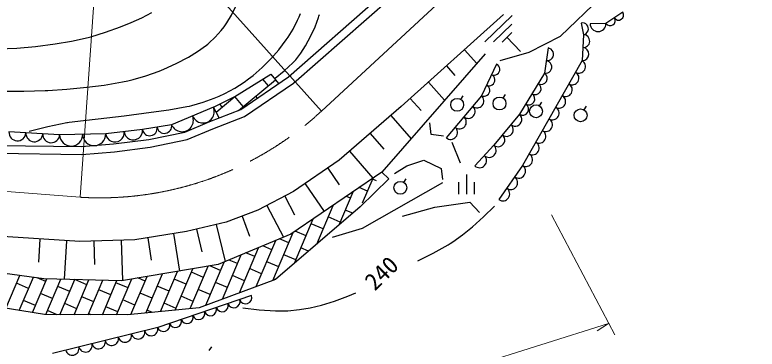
# Model space of a CAD drawing. Units: millimetres, scale not verified. Extents: x 40000 to 680000, y 20000 to 380000.
# Drawn here: x 191962 to 248846, y 265349 to 290987 of the extents above; entities that cross this region are included whole.
import ezdxf
from ezdxf.enums import TextEntityAlignment as Align

# ---------------------------------------------------------------- set-up
doc = ezdxf.new("R2010")
doc.units = ezdxf.units.MM
doc.header["$LTSCALE"] = 1000
doc.linetypes.add('CHAIN', pattern=[18.5, 12, -1.5, 3.5, -1.5])
doc.linetypes.add('USER1', pattern=[8, 6.295082, -0.786885, 0.131148, -0.786885])
for name, color, linetype, lineweight in [('M-BGD', 7, 'Continuous', 25), ('M-BMK', 2, 'CHAIN', 13), ('M-BMK-HTXT', 7, 'USER1', 13), ('M-STR-HTXT', 7, 'Continuous', 13), ('M-STR-STR3', 7, 'Continuous', 25)]:
    doc.layers.add(name, color=color, linetype=linetype, lineweight=lineweight)
doc.styles.add('ＭＳ ゴシック', font='')
doc.styles.get('ＭＳ ゴシック').set_extended_font_data('MS Gothic')

msp = doc.modelspace()

# ---------------------------------------------------------------- linework, layer by layer
at = {"layer": 'M-BGD'}
for p, q in [((233770, 289341), (244559, 299743)), ((212938, 286233), (223577, 295611)), ((213307, 285758), (223978, 295164)), ((208567, 290974), (208865, 291595)), ((200864, 290387), (201688, 290754)), ((201688, 290754), (202449, 291167)), ((208215, 290381), (208567, 290974)), ((213632, 290577), (213743, 290837)), ((213743, 290837), (213843, 291101)), ((214965, 290064), (215235, 290779)), ((215235, 290779), (215265, 290878)), ((215265, 290878), (215302, 291012)), ((229414, 291020), (221578, 283961)), ((227986, 288920), (230067, 290940)), ((200058, 290068), (200864, 290387)), ((208001, 290077), (208215, 290381)), ((213283, 289893), (213632, 290577)), ((230057, 290283), (228642, 288910)), ((197793, 289298), (198911, 289649)), ((198911, 289649), (200058, 290068)), ((207306, 289262), (207773, 289784)), ((207773, 289784), (208001, 290077)), ((212900, 289273), (213283, 289893)), ((214635, 289368), (214965, 290064)), ((229298, 288900), (230047, 289627)), ((196292, 288963), (197581, 289243)), ((197581, 289243), (197687, 289270)), ((197687, 289270), (197793, 289298)), ((206825, 288812), (207306, 289262)), ((212183, 288310), (212758, 289068)), ((212758, 289068), (212830, 289170)), ((212830, 289170), (212900, 289273)), ((214233, 288617), (214439, 288989)), ((214439, 288989), (214635, 289368)), ((229672, 289264), (230722, 288182)), ((231370, 288124), (233770, 289341)), ((190649, 288377), (192117, 288422)), ((192117, 288422), (193554, 288556)), ((193554, 288556), (195044, 288755)), ((195044, 288755), (196292, 288963)), ((205967, 288177), (206654, 288672)), ((206654, 288672), (206740, 288742)), ((206740, 288742), (206825, 288812)), ((213873, 288045), (214233, 288617)), ((205277, 287753), (205967, 288177)), ((211586, 287623), (212183, 288310)), ((213489, 287546), (213873, 288045)), ((227995, 287987), (220095, 278925)), ((226408, 288312), (227358, 287257)), ((229143, 287490), (231370, 288124)), ((204328, 287253), (205277, 287753)), ((210914, 286948), (211586, 287623)), ((212595, 286685), (213267, 287302)), ((213267, 287302), (213380, 287422)), ((213380, 287422), (213489, 287546)), ((203027, 286680), (203209, 286752)), ((203209, 286752), (203391, 286826)), ((203391, 286826), (204328, 287253)), ((210226, 286345), (210914, 286948)), ((225028, 287069), (225688, 286335)), ((201026, 286026), (202012, 286316)), ((202012, 286316), (203027, 286680)), ((209273, 283719), (212938, 286233)), ((209867, 286068), (210226, 286345)), ((211908, 286135), (212595, 286685)), ((197475, 285435), (198807, 285601)), ((198807, 285601), (200200, 285839)), ((200200, 285839), (200614, 285928)), ((200614, 285928), (201026, 286026)), ((208818, 285373), (209539, 285834)), ((209539, 285834), (209867, 286068)), ((209554, 283184), (213307, 285758)), ((223648, 285825), (224899, 284436)), ((191014, 285133), (192650, 285127)), ((192650, 285127), (194286, 285182)), ((194286, 285182), (194354, 285186)), ((194354, 285186), (194490, 285192)), ((194490, 285192), (195954, 285294)), ((195954, 285294), (197475, 285435)), ((208066, 284965), (208818, 285373)), ((206384, 284286), (207237, 284596)), ((207237, 284596), (207630, 284762)), ((207630, 284762), (208066, 284965)), ((222268, 284582), (223109, 283649)), ((226126, 284501), (226311, 284783)), ((229372, 284600), (229557, 284882)), ((203756, 283701), (205153, 283953)), ((205153, 283953), (205334, 283994)), ((205334, 283994), (205514, 284037)), ((205514, 284037), (206384, 284286)), ((221578, 283961), (216816, 279833)), ((232171, 284004), (232357, 284286)), ((235587, 283694), (235772, 283977)), ((200342, 283251), (202410, 283518)), ((202410, 283518), (203756, 283701)), ((206906, 282804), (209273, 283719)), ((194488, 282425), (195933, 282720)), ((195933, 282720), (195994, 282731)), ((195994, 282731), (196115, 282750)), ((196115, 282750), (197211, 282893)), ((197211, 282893), (198355, 283013)), ((198355, 283013), (200342, 283251)), ((204987, 281993), (206906, 282804)), ((207131, 282248), (209554, 283184)), ((220784, 283273), (222330, 281489)), ((193053, 282069), (194488, 282425)), ((205165, 281417), (207131, 282248)), ((223863, 281802), (223769, 282708)), ((202223, 281434), (204987, 281993)), ((219197, 281897), (220241, 280693)), ((224807, 281682), (223863, 281802)), ((197074, 280887), (199525, 281085)), ((199525, 281085), (202223, 281434)), ((202321, 280841), (205165, 281417)), ((225461, 281213), (226088, 279634)), ((188218, 281005), (197074, 280887)), ((197094, 280287), (199587, 280488)), ((199587, 280488), (202321, 280841)), ((217610, 280521), (219402, 278453)), ((188185, 280406), (197094, 280287)), ((216816, 279833), (213327, 277435)), ((221060, 278829), (222000, 279397)), ((222000, 279397), (223300, 279833)), ((223300, 279833), (224630, 279210)), ((220095, 278925), (213123, 274176)), ((215944, 279234), (216825, 277952)), ((224630, 279210), (224728, 278356)), ((226562, 278743), (226562, 277243)), ((221772, 278135), (221958, 278418)), ((214200, 278035), (215662, 275906)), ((224738, 278092), (218567, 274606)), ((225962, 278143), (225962, 277243)), ((227162, 278143), (227162, 277243)), ((213327, 277435), (210586, 276006)), ((212642, 277078), (213387, 275648)), ((224154, 276229), (226825, 276620)), ((226825, 276620), (227562, 275828)), ((210586, 276006), (208152, 275097)), ((211271, 276364), (212539, 273931)), ((221673, 275560), (224154, 276229)), ((227883, 275508), (228724, 276312)), ((209369, 275552), (209941, 274021)), ((227024, 274730), (227883, 275508)), ((208152, 275097), (205121, 274365)), ((207394, 274914), (208083, 272060)), ((196952, 273598), (182600, 274520)), ((205121, 274365), (201151, 273735)), ((204129, 274208), (204584, 271341)), ((205879, 274548), (206296, 272822)), ((218567, 274606), (216285, 273923)), ((226259, 274104), (227024, 274730)), ((193877, 273796), (193762, 272012)), ((195927, 273664), (195737, 270714)), ((201151, 273735), (196952, 273598)), ((198002, 273632), (198060, 271845)), ((200101, 273700), (200201, 270611)), ((202143, 273892), (202418, 272163)), ((213123, 274176), (207541, 271833)), ((225526, 273578), (226259, 274104)), ((224026, 272710), (225174, 273354)), ((225174, 273354), (225326, 273448)), ((225326, 273448), (225526, 273578)), ((222841, 272120), (224026, 272710)), ((194192, 270754), (186349, 271820)), ((207541, 271833), (200138, 270601)), ((200138, 270601), (194192, 270754)), ((217790, 269541), (218098, 269666)), ((216449, 269027), (217482, 269418)), ((217482, 269418), (217790, 269541)), ((209427, 268507), (210682, 268363)), ((213770, 268379), (214583, 268510)), ((214583, 268510), (215449, 268712)), ((215449, 268712), (216449, 269027)), ((210682, 268363), (211941, 268283)), ((211941, 268283), (211992, 268282)), ((211992, 268282), (212882, 268298)), ((212882, 268298), (213770, 268379)), ((206862, 265235), (207048, 265518))]:
    msp.add_line(p, q, dxfattribs=at)
for centre in [(225854, 284089), (229100, 284188), (231900, 283592), (235315, 283282), (221500, 277723)]:
    msp.add_circle(centre, 494, dxfattribs=at)
at = {"layer": 'M-BMK'}
for p, q in [((215459, 283606), (248846, 314497)), ((171012, 279071), (196961, 276998))]:
    msp.add_line(p, q, dxfattribs=at)
msp.add_arc((198476, 301952), 25000, 266.5256, 312.7927, dxfattribs=at)
at = {"layer": 'M-STR-HTXT'}
for p, q in [((196961, 276998), (198745, 302262)), ((198745, 302262), (215459, 283606)), ((237928, 266437), (233078, 275647)), ((193655, 253530), (237462, 267322)), ((237462, 267322), (236594, 266748))]:
    msp.add_line(p, q, dxfattribs=at)
at = {"layer": 'M-STR-STR3'}
for p, q in [((238541, 291180), (237262, 290324)), ((235369, 290357), (235542, 289465)), ((237262, 290324), (236043, 290309)), ((235542, 289465), (235434, 287476)), ((232820, 288447), (232546, 286504)), ((235434, 287476), (230868, 279429)), ((228873, 287206), (227719, 284784)), ((208823, 284719), (211583, 286441)), ((211583, 286441), (212174, 285709)), ((232546, 286504), (230630, 283358)), ((209102, 283653), (211945, 285993)), ((211389, 285535), (210963, 286053)), ((207179, 283902), (208823, 284719)), ((207379, 283530), (208823, 284719)), ((209459, 283946), (208823, 284719)), ((210546, 284592), (210424, 284741)), ((227719, 284784), (225019, 281558)), ((207179, 283902), (203977, 282558)), ((207621, 283081), (207179, 283902)), ((207858, 283924), (207674, 284148)), ((230630, 283358), (228668, 280993)), ((201740, 282188), (198926, 281858)), ((203977, 282558), (201740, 282188)), ((195393, 281789), (191513, 282008)), ((198926, 281858), (195393, 281789)), ((228668, 280993), (227201, 279406)), ((230868, 279429), (229057, 276817)), ((220620, 278404), (220095, 278925)), ((220620, 278404), (218412, 276257)), ((218607, 276567), (219409, 278458)), ((219676, 278260), (219378, 278386)), ((218988, 277466), (218350, 277736)), ((216804, 274875), (217881, 277417)), ((217677, 276935), (217367, 277067)), ((218412, 276257), (211934, 270691)), ((215095, 273407), (216354, 276377)), ((217851, 275775), (217287, 276015)), ((213386, 271938), (214827, 275337)), ((216896, 275094), (215976, 275484)), ((215585, 274564), (214665, 274954)), ((211740, 270619), (213300, 274296)), ((214274, 274033), (213436, 274389)), ((210453, 270144), (211954, 273686)), ((212963, 273503), (212245, 273808)), ((215312, 273593), (215195, 273643)), ((209165, 269669), (210633, 273131)), ((211652, 272973), (210958, 273267)), ((214466, 272866), (213884, 273113)), ((207878, 269194), (209312, 272576)), ((210341, 272443), (209671, 272727)), ((213494, 272192), (212573, 272583)), ((206590, 268719), (207990, 272021)), ((209030, 271912), (208384, 272186)), ((212182, 271662), (211262, 272052)), ((204258, 268344), (205601, 271510)), ((205394, 268460), (206770, 271704)), ((207719, 271382), (206906, 271727)), ((210871, 271131), (209951, 271522)), ((191281, 268478), (192352, 271004)), ((192298, 268313), (193379, 270864)), ((194329, 270543), (193661, 270826)), ((200852, 267996), (202095, 270926)), ((201945, 270572), (201387, 270808)), ((201988, 268112), (203264, 271121)), ((203123, 268228), (204432, 271315)), ((203256, 271102), (203226, 271115)), ((206408, 270852), (205487, 271242)), ((209560, 270601), (208640, 270992)), ((193018, 270012), (192097, 270403)), ((193314, 268149), (194416, 270748)), ((194336, 267997), (195490, 270720)), ((195420, 267993), (196565, 270692)), ((196504, 267988), (197639, 270665)), ((197481, 270292), (196561, 270682)), ((197588, 267983), (198714, 270637)), ((198672, 267978), (199788, 270610)), ((200634, 270042), (199713, 270432)), ((199756, 267973), (200926, 270732)), ((205097, 270321), (204176, 270712)), ((211934, 270691), (206077, 268530)), ((208249, 270071), (207329, 270461)), ((210552, 270181), (210481, 270211)), ((211922, 270686), (211792, 270741)), ((196170, 269762), (195250, 270152)), ((199323, 269511), (198402, 269902)), ((202475, 269261), (201554, 269651)), ((203786, 269791), (202865, 270182)), ((206938, 269541), (206018, 269931)), ((209182, 269675), (209170, 269681)), ((193548, 268701), (192628, 269092)), ((194859, 269231), (193939, 269622)), ((198012, 268981), (197091, 269371)), ((201164, 268730), (200243, 269121)), ((210092, 269454), (202913, 267022)), ((205627, 269010), (204707, 269401)), ((194246, 267998), (190744, 268565)), ((196701, 268451), (195780, 268841)), ((199853, 268200), (198932, 268591)), ((206077, 268530), (200590, 267969)), ((204316, 268480), (203396, 268870)), ((200590, 267969), (194246, 267998)), ((195217, 267993), (194469, 268311)), ((197807, 267982), (197621, 268060)), ((202500, 268164), (202085, 268340)), ((202913, 267022), (194851, 265024))]:
    msp.add_line(p, q, dxfattribs=at)
for centre, radius, start, end in [((237582, 290538), 385, 213.798, 33.798), ((238222, 290966), 385, 213.798, 33.798), ((235456, 289911), 454, 280.9915, 100.9916), ((236652, 290317), 610, 180.6867, 0.6867), ((235515, 288968), 498, 266.8941, 86.8941), ((232752, 287962), 491, 261.9778, 81.9779), ((235461, 287973), 498, 266.8941, 86.8941), ((232615, 286990), 491, 261.9778, 81.9779), ((235181, 287029), 514, 240.4234, 60.4234), ((228681, 286802), 447, 244.5232, 64.5233), ((228296, 285995), 447, 244.5232, 64.5233), ((232307, 286111), 460, 238.6536, 58.6536), ((234673, 286135), 514, 240.4234, 60.4234), ((227912, 285187), 447, 244.5232, 64.5233), ((231827, 285324), 460, 238.6536, 58.6536), ((234166, 285241), 514, 240.4234, 60.4234), ((227382, 284380), 526, 230.0647, 50.0647), ((231348, 284538), 460, 238.6536, 58.6536), ((233658, 284347), 514, 240.4234, 60.4234), ((206378, 283566), 868, 202.7603, 22.7603), ((226707, 283574), 526, 230.0647, 50.0647), ((230869, 283751), 460, 238.6536, 58.6536), ((233151, 283453), 514, 240.4234, 60.4234), ((230303, 282964), 512, 230.3122, 50.3122), ((204777, 282894), 868, 202.7603, 22.7603), ((226032, 282768), 526, 230.0647, 50.0647), ((232644, 282558), 514, 240.4234, 60.4234), ((201036, 282106), 708, 186.6863, 6.6864), ((202299, 282281), 567, 189.3939, 9.3939), ((203418, 282466), 567, 189.3939, 9.3939), ((225356, 281961), 526, 230.0647, 50.0647), ((229649, 282176), 512, 230.3122, 50.3122), ((192159, 281972), 648, 176.7756, 356.7756), ((193453, 281899), 648, 176.7756, 356.7756), ((194747, 281826), 648, 176.7756, 356.7756), ((196277, 281807), 883, 181.1187, 1.1187), ((198043, 281841), 883, 181.1187, 1.1187), ((199629, 281941), 708, 186.6863, 6.6864), ((228995, 281387), 512, 230.3122, 50.3122), ((232136, 281664), 514, 240.4234, 60.4234), ((231629, 280770), 514, 240.4234, 60.4234), ((228301, 280596), 540, 227.2632, 47.2632), ((227567, 279803), 540, 227.2632, 47.2632), ((231121, 279876), 514, 240.4234, 60.4234), ((230566, 278994), 530, 235.2724, 55.2724), ((229962, 278123), 530, 235.2724, 55.2724), ((229359, 277252), 530, 235.2724, 55.2724), ((208746, 268998), 474, 198.7196, 18.7196), ((209643, 269302), 474, 198.7196, 18.7196), ((206951, 268390), 474, 198.7196, 18.7196), ((207848, 268694), 474, 198.7196, 18.7196), ((205156, 267782), 474, 198.7196, 18.7196), ((206053, 268086), 474, 198.7196, 18.7196), ((204259, 267478), 474, 198.7196, 18.7196), ((202409, 266897), 519, 193.9161, 13.9161), ((203361, 267174), 474, 198.7196, 18.7196), ((199386, 266148), 519, 193.9161, 13.9161), ((200393, 266397), 519, 193.9161, 13.9161), ((201401, 266647), 519, 193.9161, 13.9161), ((197370, 265648), 519, 193.9161, 13.9161), ((198378, 265898), 519, 193.9161, 13.9161), ((196362, 265399), 519, 193.9161, 13.9161)]:
    msp.add_arc(centre, radius, start, end, dxfattribs=at)

# ---------------------------------------------------------------- texts
at = {"layer": 'M-BMK-HTXT', "style": 'ＭＳ ゴシック'}
msp.add_text('240', height=1320, rotation=44.3, dxfattribs=at).set_placement((219829, 269486), align=Align.BOTTOM_LEFT)

doc.saveas('drawing.dxf')
